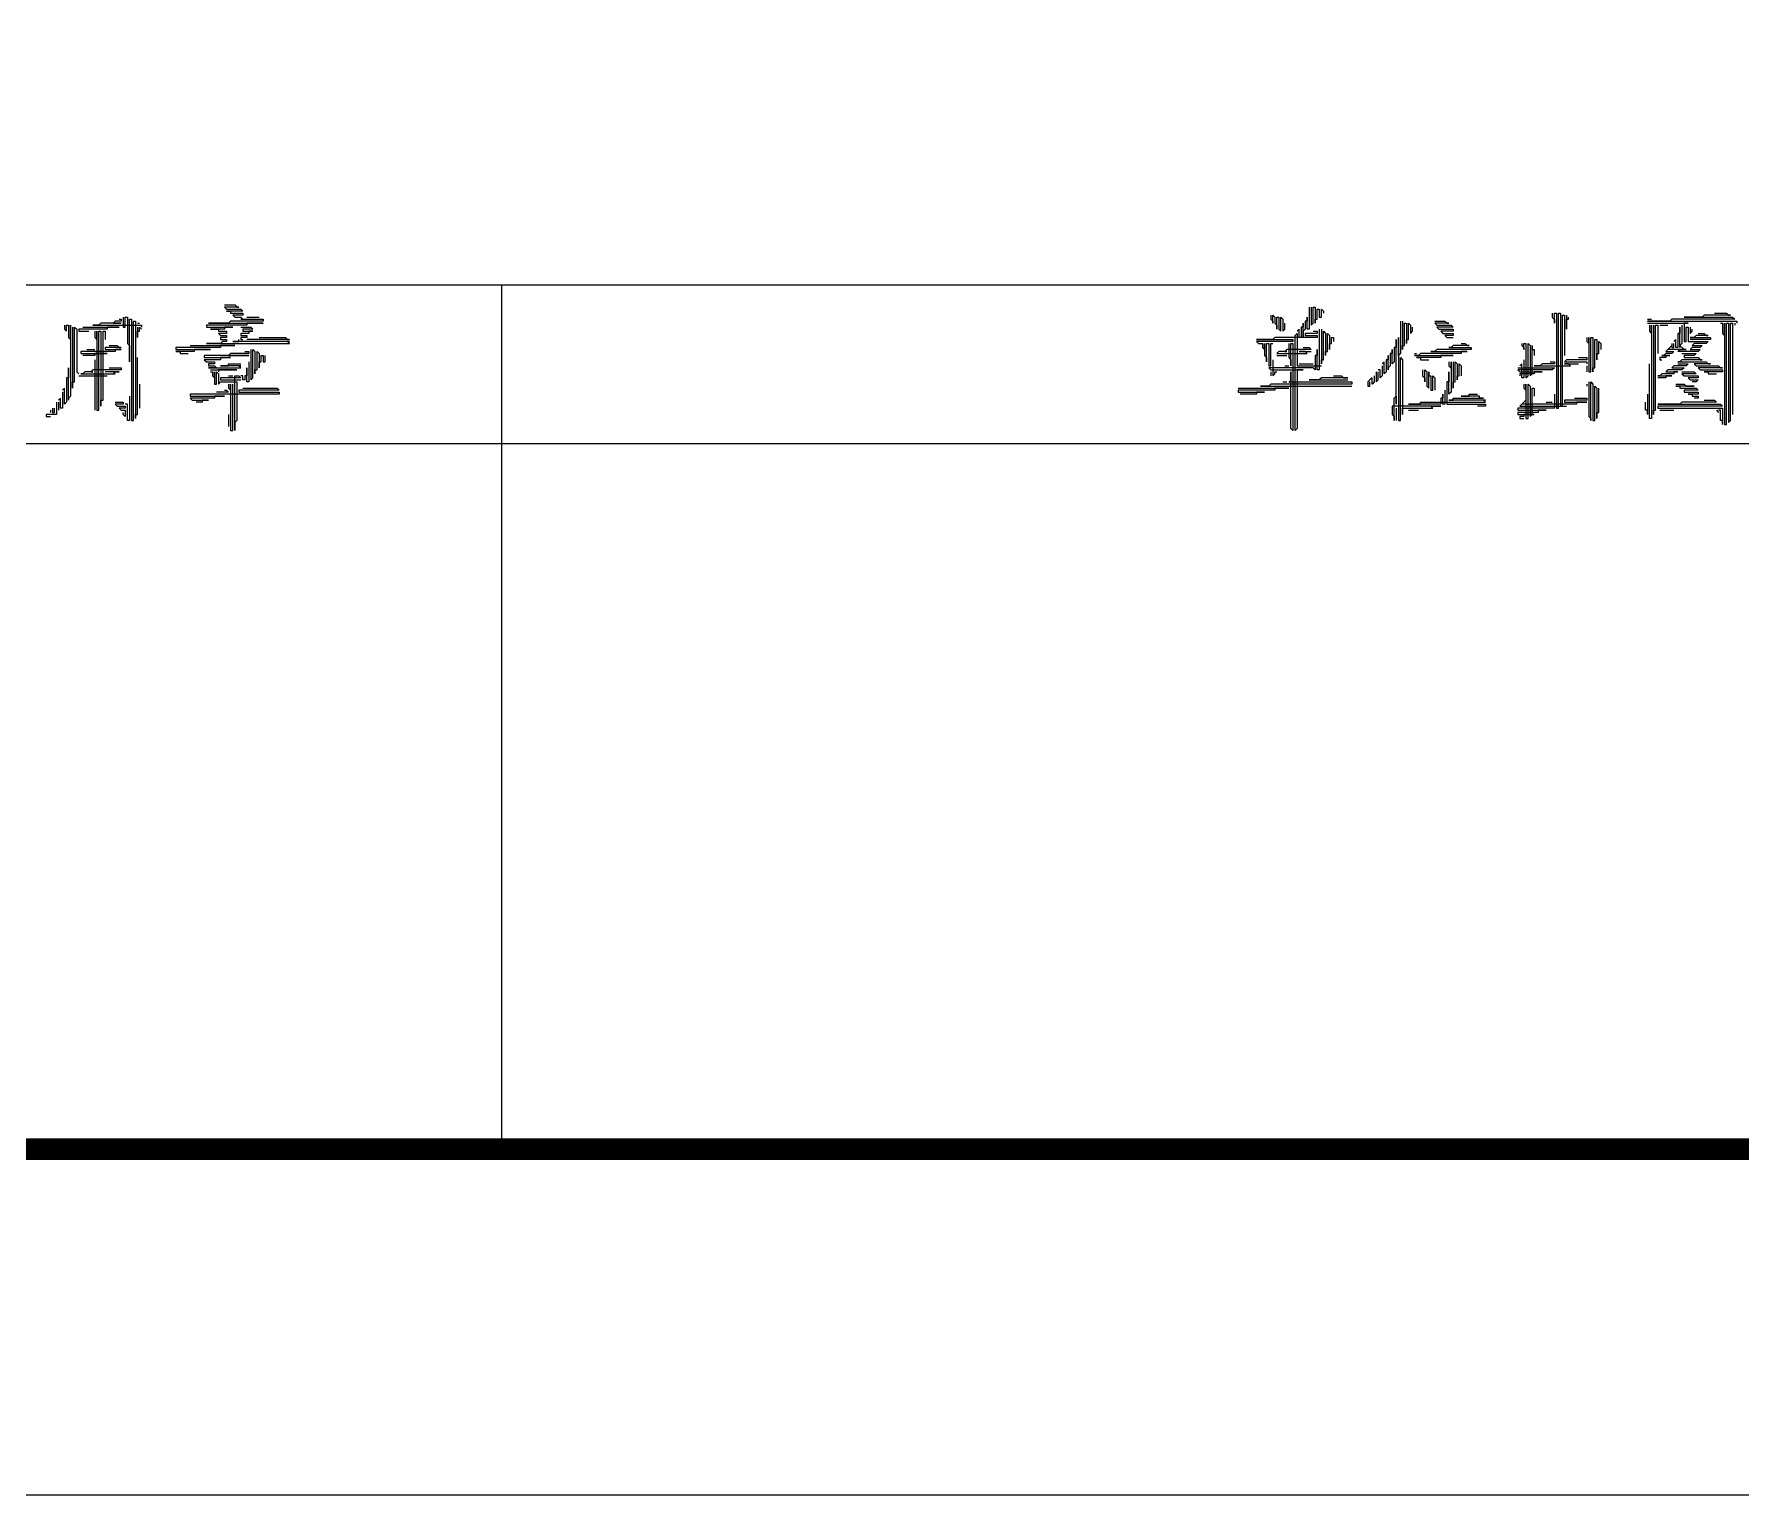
# Model space of a CAD drawing. Header units: inches. Extents: x -10386 to 73614, y -7144 to 52256.
# Drawn here: x 50452 to 58349, y -7144 to -383 of the extents above; entities that cross this region are included whole.
import ezdxf

# ---------------------------------------------------------------- set-up
doc = ezdxf.new("R2010")
doc.units = ezdxf.units.IN
doc.header["$MEASUREMENT"] = 0
doc.layers.add('TITLE_BLOCK_A1$0$TITLE', color=7, linetype='Continuous')
doc.layers.add('Viewpoint', color=8, linetype='Continuous', plot=False)

msp = doc.modelspace()

# ---------------------------------------------------------------- linework, layer by layer
at = {"layer": 'TITLE_BLOCK_A1$0$TITLE'}
for p, q in [((36614.1, -1543.5), (63614.1, -1543.5)), ((36614.1, -1543.5), (63614.1, -1543.5)), ((52614.1, -1543.5), (52614.1, -5543.5)), ((52614.1, -1543.5), (52614.1, -5543.5)), ((44614.1, -2277.4), (52614.1, -2277.4)), ((52614.1, -2277.4), (63614.1, -2277.4)), ((-10385.9, -7143.5), (73614.1, -7143.5))]:
    msp.add_line(p, q, dxfattribs=at)
at = {"layer": 'TITLE_BLOCK_A1$0$TITLE', "const_width": 100}
msp.add_lwpolyline([(-6785.9, 50656.5), (-6785.9, -5543.5), (72114.1, -5543.5), (72114.1, 50656.5), (-6785.9, 50656.5)], dxfattribs=at)
at = {"layer": 'TITLE_BLOCK_A1$0$TITLE'}
for points in [[(51332.9, -1636.8), (51379.8, -1636.8), (51389.1, -1646.2), (51398.5, -1646.2), (51332.9, -1646.2), (51342.3, -1655.6), (51407.9, -1655.6), (51417.3, -1665), (51342.3, -1665), (51361, -1665), (51361, -1674.3), (51417.3, -1674.3), (51417.3, -1683.7), (51370.4, -1683.7), (51379.8, -1693.1), (51407.9, -1693.1), (51417.3, -1702.5), (51407.9, -1702.5), (51511, -1702.5), (51511, -1711.8), (51370.4, -1711.8), (51361, -1711.8), (51351.6, -1721.2), (51257.9, -1721.2), (51398.5, -1721.2), (51511, -1721.2), (51436, -1721.2), (51436, -1730.6), (51295.4, -1730.6), (51248.5, -1730.6), (51248.5, -1740), (51370.4, -1740), (51332.9, -1740), (51332.9, -1749.3), (51267.3, -1749.3), (51304.8, -1749.3), (51304.8, -1758.7), (51342.3, -1758.7), (51342.3, -1768.1), (51304.8, -1768.1), (51314.1, -1777.5), (51342.3, -1777.5), (51342.3, -1786.8), (51314.1, -1786.8), (51314.1, -1796.2), (51342.3, -1796.2), (51342.3, -1805.6), (51323.5, -1805.6), (51314.1, -1815), (51248.5, -1815), (51389.1, -1815), (51529.8, -1815), (51632.9, -1815), (51623.5, -1805.6), (51632.9, -1805.6), (51492.3, -1805.6), (51370.4, -1805.6), (51398.5, -1805.6), (51398.5, -1796.2)], [(56351.6, -1646.2), (56351.6, -1749.3), (56342.3, -1749.3), (56342.3, -1693.1), (56342.3, -1711.8), (56332.9, -1711.8), (56332.9, -1749.3), (56323.5, -1758.7), (56323.5, -1786.8), (56323.5, -1721.2), (56323.5, -1740), (56314.1, -1740), (56314.1, -1786.8), (56304.8, -1786.8), (56304.8, -1749.3), (56295.4, -1758.7)], [(56361, -1646.2), (56361, -1730.6), (56370.4, -1721.2), (56370.4, -1646.2), (56379.8, -1646.2), (56379.8, -1721.2), (56379.8, -1702.5), (56389.1, -1702.5), (56389.1, -1655.6), (56398.5, -1655.6), (56398.5, -1693.1), (56407.9, -1693.1), (56407.9, -1655.6), (56417.3, -1665), (56417.3, -1674.3)], [(50592.3, -1730.6), (50592.3, -1749.3), (50601.6, -1758.7), (50601.6, -1730.6), (50611, -1730.6), (50611, -1786.8), (50620.4, -1796.2), (50620.4, -1730.6), (50620.4, -1871.2), (50620.4, -2011.8), (50620.4, -2058.7), (50611, -2068.1), (50611, -2077.5), (50611, -1936.8), (50611, -1927.5), (50611, -1974.3), (50601.6, -1974.3), (50601.6, -2086.8), (50592.3, -2096.2), (50592.3, -2021.2), (50582.9, -2030.6)], [(50845.4, -1702.5), (50854.8, -1702.5), (50854.8, -1711.8), (50826.6, -1711.8), (50817.3, -1721.2), (50854.8, -1721.2), (50761, -1721.2), (50751.6, -1730.6), (50723.5, -1730.6), (50864.1, -1730.6), (50948.5, -1730.6), (50948.5, -1740)], [(50864.1, -1693.1), (50864.1, -1740), (50873.5, -1740), (50873.5, -1693.1), (50882.9, -1693.1), (50882.9, -1815), (50892.3, -1824.3), (50892.3, -1899.3), (50892.3, -1758.7), (50892.3, -1702.5), (50901.6, -1702.5), (50901.6, -2171.2), (50911, -2171.2), (50911, -1711.8), (50920.4, -1711.8), (50920.4, -2161.8), (50920.4, -2143.1), (50929.8, -2143.1), (50929.8, -2002.5), (50929.8, -1880.6)], [(50929.8, -1721.2), (50939.1, -1721.2)], [(51436, -1693.1), (51492.3, -1693.1)], [(56173.5, -1683.7), (56173.5, -1702.5), (56182.9, -1711.8), (56182.9, -1721.2), (56182.9, -1683.7), (56192.3, -1693.1), (56192.3, -1721.2), (56201.6, -1730.6), (56201.6, -1749.3), (56201.6, -1693.1), (56211, -1693.1), (56211, -1749.3), (56220.4, -1758.7), (56220.4, -1693.1), (56229.8, -1702.5), (56229.8, -1758.7), (56239.1, -1749.3), (56239.1, -1721.2)], [(56773.5, -1711.8), (56773.5, -1852.5), (56773.5, -1861.8), (56764.1, -1871.2), (56764.1, -1786.8), (56764.1, -1927.5), (56764.1, -2068.1), (56764.1, -2171.2), (56773.5, -2171.2), (56773.5, -2030.6), (56773.5, -1890), (56773.5, -1880.6), (56782.9, -1890), (56782.9, -2030.6), (56782.9, -2143.1), (56782.9, -2115), (56792.3, -2115), (56923.5, -2115), (56914.1, -2105.6), (56961, -2105.6), (56820.4, -2105.6), (56736, -2105.6), (56736, -2115), (56736, -2143.1), (56745.4, -2152.5), (56745.4, -2171.2), (56745.4, -2068.1), (56754.8, -2058.7), (56754.8, -2096.2), (56754.8, -1955.6), (56754.8, -1815), (56754.8, -1796.2), (56754.8, -1833.7), (56745.4, -1833.7), (56745.4, -1899.3), (56736, -1908.7), (56736, -1843.1), (56736, -1861.8), (56726.6, -1861.8), (56726.6, -1918.1), (56717.3, -1927.5), (56717.3, -1936.8), (56717.3, -1871.2), (56717.3, -1890), (56707.9, -1890), (56707.9, -1946.2), (56698.5, -1955.6), (56698.5, -1899.3), (56689.1, -1908.7)], [(56782.9, -1711.8), (56782.9, -1843.1), (56782.9, -1824.3), (56792.3, -1824.3), (56792.3, -1721.2), (56801.6, -1721.2), (56801.6, -1815), (56801.6, -1796.2), (56811, -1796.2), (56811, -1721.2), (56820.4, -1730.6), (56820.4, -1768.1), (56829.8, -1758.7), (56829.8, -1740)], [(56932.9, -1711.8), (56979.8, -1711.8), (56989.1, -1721.2), (56998.5, -1721.2), (56932.9, -1721.2), (56942.3, -1730.6), (57007.9, -1730.6), (57017.3, -1740), (56942.3, -1740), (56951.6, -1749.3), (57017.3, -1749.3), (57017.3, -1758.7), (56961, -1758.7), (56970.4, -1768.1), (57017.3, -1768.1), (57017.3, -1777.5), (56979.8, -1777.5), (56989.1, -1786.8), (57017.3, -1786.8)], [(57476.6, -1674.3), (57476.6, -1693.1), (57486, -1702.5), (57486, -1721.2), (57486, -1674.3), (57495.4, -1674.3), (57495.4, -2115), (57504.8, -2115), (57504.8, -1674.3), (57514.1, -1674.3), (57514.1, -2105.6), (57523.5, -2105.6), (57523.5, -1965), (57523.5, -1824.3), (57523.5, -1683.7), (57532.9, -1683.7), (57532.9, -1824.3), (57532.9, -1871.2)], [(57542.3, -1683.7), (57542.3, -1749.3), (57542.3, -1702.5), (57551.6, -1702.5), (57551.6, -1693.1)], [(58226.6, -1674.3), (58282.9, -1674.3), (58292.3, -1683.7), (58301.6, -1683.7), (58179.8, -1683.7), (58170.4, -1693.1), (58086, -1693.1), (58226.6, -1693.1), (58311, -1693.1), (58320.4, -1702.5), (58179.8, -1702.5), (58039.1, -1702.5), (58029.8, -1702.5), (58020.4, -1711.8), (57917.3, -1711.8), (58057.9, -1711.8), (58198.5, -1711.8), (58329.8, -1711.8), (58329.8, -1721.2)], [(57917.3, -1702.5), (57936, -1702.5)], [(57917.3, -1721.2), (58057.9, -1721.2), (58104.8, -1721.2), (58086, -1721.2), (58086, -1730.6), (58086, -1805.6), (58095.4, -1805.6), (58095.4, -1740), (58104.8, -1740), (58104.8, -1805.6), (58114.1, -1805.6), (58198.5, -1805.6), (58189.1, -1815), (58132.9, -1815), (58123.5, -1824.3), (58170.4, -1824.3), (58161, -1833.7), (58123.5, -1833.7), (58114.1, -1843.1), (58161, -1843.1), (58151.6, -1852.5), (58057.9, -1852.5), (58067.3, -1843.1), (58095.4, -1843.1), (58011, -1843.1), (58001.6, -1852.5), (58039.1, -1852.5), (58029.8, -1861.8), (58001.6, -1861.8), (57992.3, -1871.2), (57982.9, -1871.2), (58020.4, -1871.2), (58001.6, -1871.2), (58001.6, -1880.6), (57973.5, -1880.6), (57973.5, -1890), (57982.9, -1890)], [(57926.6, -1730.6), (57926.6, -1758.7), (57936, -1768.1), (57936, -1730.6), (57936, -2161.8), (57926.6, -2161.8), (57926.6, -2021.2), (57926.6, -1908.7)], [(57945.4, -1730.6), (57945.4, -1871.2), (57945.4, -2011.8), (57945.4, -2143.1), (57945.4, -2124.3), (57954.8, -2124.3), (57954.8, -1983.7), (57954.8, -1843.1), (57954.8, -1730.6), (57964.1, -1730.6), (57964.1, -1861.8)], [(57973.5, -1730.6), (58011, -1730.6)], [(58076.6, -1730.6), (58076.6, -1815), (58067.3, -1824.3), (58067.3, -1833.7), (58067.3, -1740), (58067.3, -1768.1), (58057.9, -1768.1), (58057.9, -1833.7), (58048.5, -1833.7), (58048.5, -1796.2), (58039.1, -1805.6)], [(58254.8, -1721.2), (58264.1, -1721.2), (58264.1, -1768.1), (58273.5, -1777.5), (58273.5, -1721.2), (58273.5, -2190), (58282.9, -2190), (58282.9, -1721.2), (58292.3, -1721.2), (58292.3, -2180.6), (58301.6, -2171.2), (58301.6, -1721.2), (58311, -1721.2), (58311, -1861.8), (58311, -2002.5), (58311, -2143.1)], [(58320.4, -1721.2), (58320.4, -1730.6)], [(50629.8, -1740), (50629.8, -1880.6), (50629.8, -2021.2), (50629.8, -1993.1), (50639.1, -1993.1), (50639.1, -1852.5), (50639.1, -1740), (50648.5, -1749.3), (50648.5, -1890), (50648.5, -1946.2), (50657.9, -1955.6)], [(50676.6, -1740), (50817.3, -1740), (50845.4, -1740), (50789.1, -1740), (50789.1, -1749.3), (50657.9, -1749.3), (50657.9, -1758.7), (50704.8, -1758.7)], [(50732.9, -1758.7), (50732.9, -1786.8), (50742.3, -1796.2), (50742.3, -1758.7), (50742.3, -1899.3), (50742.3, -2040), (50742.3, -2124.3), (50751.6, -2124.3), (50751.6, -1983.7), (50751.6, -1843.1), (50751.6, -1758.7), (50761, -1758.7), (50761, -1899.3), (50761, -2040), (50761, -2105.6), (50761, -2077.5), (50770.4, -2077.5), (50770.4, -1936.8), (50770.4, -1796.2), (50770.4, -1758.7), (50779.8, -1758.7), (50779.8, -1796.2)], [(50929.8, -1740), (50929.8, -1786.8), (50929.8, -1758.7), (50939.1, -1758.7), (50939.1, -1740), (50948.5, -1749.3)], [(51407.9, -1740), (51454.8, -1740), (51464.1, -1749.3), (51417.3, -1749.3), (51417.3, -1758.7), (51464.1, -1758.7), (51445.4, -1758.7), (51445.4, -1768.1), (51407.9, -1768.1), (51407.9, -1777.5), (51436, -1777.5), (51436, -1786.8), (51407.9, -1786.8), (51407.9, -1796.2), (51417.3, -1796.2)], [(51492.3, -1786.8), (51614.1, -1786.8), (51623.5, -1796.2), (51632.9, -1796.2), (51492.3, -1796.2), (51436, -1796.2)], [(56370.4, -1758.7), (56389.1, -1758.7), (56389.1, -1768.1), (56332.9, -1768.1), (56332.9, -1777.5), (56389.1, -1777.5), (56389.1, -1786.8), (56248.5, -1786.8), (56192.3, -1786.8), (56182.9, -1796.2), (56107.9, -1796.2), (56248.5, -1796.2), (56276.6, -1796.2), (56276.6, -1805.6), (56136, -1805.6), (56107.9, -1805.6), (56117.3, -1815), (56126.6, -1815), (56136, -1815), (56136, -1833.7), (56145.4, -1843.1), (56145.4, -1815), (56145.4, -1871.2), (56154.8, -1880.6), (56154.8, -1899.3), (56154.8, -1815), (56164.1, -1815), (56164.1, -1918.1), (56173.5, -1918.1), (56173.5, -1815), (56182.9, -1815)], [(56257.9, -1815), (56257.9, -1880.6), (56267.3, -1890), (56267.3, -1918.1), (56267.3, -1815), (56276.6, -1815), (56276.6, -1955.6), (56276.6, -2096.2), (56276.6, -2218.1), (56267.3, -2208.7), (56267.3, -2068.1), (56267.3, -1946.2), (56267.3, -1993.1), (56257.9, -1993.1), (56398.5, -1993.1), (56539.1, -1993.1), (56548.5, -1993.1), (56548.5, -2002.5), (56407.9, -2002.5), (56267.3, -2002.5), (56173.5, -2002.5), (56164.1, -2011.8), (56126.6, -2011.8), (56267.3, -2011.8), (56407.9, -2011.8), (56548.5, -2011.8)], [(56398.5, -1749.3), (56398.5, -1890), (56398.5, -1936.8), (56389.1, -1936.8), (56389.1, -1843.1), (56389.1, -1871.2), (56379.8, -1871.2), (56379.8, -1936.8), (56370.4, -1927.5), (56229.8, -1927.5), (56164.1, -1927.5), (56173.5, -1936.8), (56314.1, -1936.8), (56323.5, -1936.8), (56295.4, -1936.8), (56295.4, -1946.2), (56295.4, -2086.8), (56295.4, -2208.7), (56286, -2218.1), (56286, -1777.5), (56295.4, -1768.1), (56295.4, -1908.7), (56295.4, -1918.1), (56304.8, -1918.1), (56407.9, -1918.1)], [(56407.9, -1749.3), (56407.9, -1890), (56407.9, -1908.7), (56407.9, -1890), (56417.3, -1890), (56417.3, -1758.7), (56426.6, -1768.1), (56426.6, -1871.2), (56426.6, -1852.5), (56436, -1852.5), (56436, -1768.1), (56445.4, -1777.5), (56445.4, -1843.1), (56445.4, -1815), (56454.8, -1815), (56454.8, -1786.8), (56464.1, -1786.8), (56464.1, -1805.6)], [(57054.8, -1815), (57073.5, -1815), (57082.9, -1824.3), (57092.3, -1824.3), (57017.3, -1824.3), (57007.9, -1833.7), (56998.5, -1833.7), (57101.6, -1833.7), (57101.6, -1843.1), (56961, -1843.1), (56942.3, -1843.1), (56932.9, -1852.5), (56914.1, -1852.5), (57054.8, -1852.5), (57082.9, -1852.5), (57054.8, -1852.5), (57054.8, -1861.8), (56914.1, -1861.8), (56867.3, -1861.8), (56857.9, -1871.2), (56839.1, -1871.2), (56979.8, -1871.2), (57017.3, -1871.2), (56961, -1871.2), (56961, -1880.6), (56848.5, -1880.6), (56867.3, -1880.6), (56867.3, -1890), (56904.8, -1890)], [(57336, -1815), (57336, -1824.3), (57345.4, -1833.7), (57345.4, -1843.1), (57345.4, -1815), (57354.8, -1815), (57354.8, -1955.6), (57354.8, -1974.3), (57364.1, -1965), (57364.1, -1824.3), (57364.1, -1815), (57373.5, -1824.3), (57373.5, -1965), (57382.9, -1955.6), (57382.9, -1824.3), (57382.9, -1843.1), (57392.3, -1843.1), (57392.3, -1871.2)], [(57636, -1786.8), (57636, -1805.6), (57645.4, -1815), (57645.4, -1786.8), (57645.4, -1927.5), (57645.4, -1946.2), (57654.8, -1946.2), (57654.8, -1805.6), (57654.8, -1786.8), (57664.1, -1786.8), (57664.1, -1927.5), (57664.1, -1946.2), (57664.1, -1927.5), (57673.5, -1927.5), (57673.5, -1796.2), (57682.9, -1796.2), (57682.9, -1890), (57682.9, -1861.8), (57692.3, -1861.8), (57692.3, -1805.6), (57701.6, -1815), (57701.6, -1843.1)], [(58029.8, -1815), (58029.8, -1833.7), (58039.1, -1833.7), (58039.1, -1815)], [(58114.1, -1740), (58114.1, -1768.1), (58123.5, -1758.7), (58123.5, -1749.3)], [(58151.6, -1768.1), (58179.8, -1768.1), (58189.1, -1777.5), (58198.5, -1777.5), (58142.3, -1777.5), (58132.9, -1786.8), (58114.1, -1786.8), (58207.9, -1786.8), (58207.9, -1796.2), (58114.1, -1796.2)], [(50798.5, -1824.3), (50836, -1824.3), (50845.4, -1833.7), (50854.8, -1833.7), (50779.8, -1833.7), (50779.8, -1843.1), (50854.8, -1843.1), (50826.6, -1843.1), (50826.6, -1852.5), (50686, -1852.5), (50667.3, -1852.5), (50667.3, -1861.8), (50789.1, -1861.8), (50732.9, -1861.8), (50732.9, -1871.2), (50676.6, -1871.2)], [(50695.4, -1843.1), (50732.9, -1843.1)], [(50732.9, -1890), (50732.9, -2030.6), (50732.9, -2124.3)], [(51173.5, -1824.3), (51314.1, -1824.3), (51379.8, -1824.3), (51314.1, -1824.3), (51314.1, -1833.7), (51173.5, -1833.7), (51107.9, -1833.7), (51107.9, -1843.1), (51248.5, -1843.1), (51267.3, -1843.1), (51192.3, -1843.1), (51192.3, -1852.5), (51107.9, -1852.5), (51126.6, -1852.5), (51126.6, -1861.8), (51164.1, -1861.8)], [(51426.6, -1852.5), (51445.4, -1852.5), (51445.4, -1861.8), (51361, -1861.8), (51351.6, -1871.2), (51445.4, -1871.2), (51304.8, -1871.2), (51239.1, -1871.2), (51239.1, -1880.6), (51361, -1880.6), (51314.1, -1880.6), (51314.1, -1890), (51239.1, -1890), (51248.5, -1899.3), (51286, -1899.3), (51286, -1908.7), (51257.9, -1908.7), (51257.9, -1918.1), (51286, -1918.1), (51295.4, -1927.5), (51257.9, -1927.5), (51398.5, -1927.5), (51407.9, -1927.5), (51398.5, -1918.1), (51407.9, -1918.1), (51314.1, -1918.1), (51351.6, -1918.1), (51351.6, -1908.7), (51407.9, -1908.7)], [(51454.8, -1843.1), (51454.8, -1983.7), (51464.1, -1974.3), (51464.1, -1843.1), (51473.5, -1852.5), (51473.5, -1955.6), (51473.5, -1936.8), (51482.9, -1936.8), (51482.9, -1852.5), (51492.3, -1861.8), (51492.3, -1927.5), (51492.3, -1899.3), (51501.6, -1899.3), (51501.6, -1871.2), (51511, -1871.2), (51511, -1899.3), (51520.4, -1899.3), (51520.4, -1871.2)], [(56182.9, -1890), (56182.9, -1965), (56192.3, -1955.6), (56192.3, -1946.2), (56201.6, -1946.2)], [(56323.5, -1833.7), (56351.6, -1833.7), (56361, -1843.1), (56248.5, -1843.1), (56239.1, -1852.5), (56248.5, -1852.5), (56211, -1852.5), (56201.6, -1861.8), (56342.3, -1861.8), (56332.9, -1852.5), (56304.8, -1852.5), (56361, -1852.5)], [(56201.6, -1871.2), (56248.5, -1871.2)], [(56839.1, -1861.8), (56848.5, -1861.8)], [(57345.4, -1890), (57345.4, -1974.3), (57336, -1974.3), (57336, -1908.7), (57326.6, -1918.1)], [(57598.5, -1880.6), (57636, -1880.6), (57636, -1890), (57542.3, -1890), (57532.9, -1899.3), (57636, -1899.3), (57636, -1908.7)], [(58011, -1843.1), (58029.8, -1824.3)], [(58076.6, -1861.8), (58142.3, -1861.8), (58132.9, -1871.2), (58086, -1871.2), (58086, -1880.6), (58151.6, -1880.6), (58161, -1890), (58170.4, -1890), (58076.6, -1890), (58067.3, -1899.3), (58057.9, -1899.3), (58189.1, -1899.3), (58198.5, -1908.7), (58207.9, -1908.7), (58132.9, -1908.7), (58142.3, -1918.1), (58245.4, -1918.1), (58254.8, -1927.5), (58264.1, -1927.5), (58151.6, -1927.5), (58161, -1936.8), (58264.1, -1936.8), (58264.1, -1946.2), (58179.8, -1946.2), (58198.5, -1946.2), (58198.5, -1955.6), (58236, -1955.6)], [(58086, -1843.1), (58067.3, -1824.3)], [(50657.9, -1965), (50789.1, -1965)], [(50798.5, -1927.5), (50854.8, -1927.5), (50854.8, -1936.8), (50723.5, -1936.8), (50714.1, -1946.2), (50723.5, -1946.2), (50686, -1946.2), (50676.6, -1955.6), (50667.3, -1955.6), (50807.9, -1955.6), (50826.6, -1955.6), (50817.3, -1946.2), (50845.4, -1946.2), (50779.8, -1946.2)], [(51267.3, -1936.8), (51389.1, -1936.8), (51304.8, -1936.8), (51304.8, -1946.2)], [(51267.3, -1946.2), (51276.6, -1946.2), (51276.6, -1965), (51286, -1974.3), (51286, -1946.2), (51286, -2002.5), (51295.4, -2002.5), (51295.4, -1946.2), (51304.8, -1955.6), (51304.8, -2002.5), (51314.1, -1993.1), (51389.1, -1993.1), (51389.1, -2002.5), (51389.1, -2143.1), (51389.1, -2171.2), (51379.8, -2180.6), (51379.8, -2218.1), (51379.8, -2077.5), (51379.8, -1965), (51389.1, -1965), (51398.5, -1965), (51407.9, -1974.3), (51314.1, -1974.3), (51314.1, -1983.7), (51407.9, -1983.7)], [(51351.6, -1965), (51370.4, -1965)], [(51445.4, -1899.3), (51445.4, -1993.1), (51436, -1993.1), (51436, -1927.5), (51436, -1965), (51426.6, -1965), (51426.6, -1983.7), (51417.3, -1983.7), (51417.3, -1965), (51407.9, -1965)], [(56173.5, -1946.2), (56173.5, -1965)], [(56239.1, -1918.1), (56257.9, -1918.1)], [(56304.8, -1908.7), (56370.4, -1908.7)], [(56464.1, -1965), (56501.6, -1965), (56511, -1974.3), (56529.8, -1974.3), (56407.9, -1974.3), (56398.5, -1983.7), (56351.6, -1983.7), (56492.3, -1983.7), (56529.8, -1983.7)], [(56651.6, -1965), (56651.6, -1993.1), (56642.3, -2002.5), (56642.3, -1974.3), (56632.9, -1983.7), (56623.5, -1993.1), (56623.5, -2011.8), (56632.9, -2011.8), (56632.9, -1993.1)], [(56661, -1946.2), (56661, -1993.1), (56670.4, -1983.7), (56670.4, -1946.2)], [(56689.1, -1918.1), (56689.1, -1965), (56679.8, -1974.3), (56679.8, -1936.8), (56670.4, -1936.8)], [(56876.6, -1936.8), (56876.6, -1965), (56886, -1974.3), (56886, -1993.1), (56886, -1936.8), (56895.4, -1946.2), (56895.4, -2011.8), (56904.8, -2021.2), (56904.8, -1946.2), (56904.8, -1965), (56914.1, -1965), (56914.1, -2030.6), (56923.5, -2030.6), (56923.5, -1965), (56932.9, -1974.3), (56932.9, -2030.6)], [(56998.5, -1899.3), (56998.5, -1918.1), (57007.9, -1927.5), (57007.9, -1899.3), (57007.9, -2040), (56998.5, -2049.3), (56998.5, -1946.2), (56998.5, -1993.1), (56989.1, -1993.1), (56989.1, -2096.2), (56998.5, -2096.2), (57139.1, -2096.2), (57167.3, -2096.2), (57167.3, -2105.6), (57129.8, -2105.6)], [(57017.3, -1899.3), (57017.3, -2021.2), (57017.3, -1993.1), (57026.6, -1993.1), (57026.6, -1899.3), (57036, -1908.7), (57036, -1983.7), (57036, -1965), (57045.4, -1965), (57045.4, -1908.7), (57054.8, -1918.1), (57054.8, -1965)], [(57317.3, -1927.5), (57457.9, -1927.5), (57486, -1927.5), (57476.6, -1936.8), (57336, -1936.8), (57317.3, -1936.8), (57326.6, -1946.2), (57429.8, -1946.2), (57392.3, -1946.2), (57392.3, -1955.6), (57326.6, -1955.6), (57326.6, -1965)], [(57467.3, -1899.3), (57486, -1899.3), (57486, -1908.7), (57429.8, -1908.7), (57420.4, -1918.1), (57392.3, -1918.1), (57532.9, -1918.1), (57561, -1918.1), (57551.6, -1908.7), (57532.9, -1908.7), (57598.5, -1908.7)], [(57636, -1918.1), (57636, -1946.2)], [(58057.9, -1908.7), (58104.8, -1908.7), (58095.4, -1918.1), (58039.1, -1918.1), (58029.8, -1927.5), (58086, -1927.5), (58076.6, -1936.8), (58011, -1936.8), (58001.6, -1946.2), (58057.9, -1946.2), (58039.1, -1946.2), (58039.1, -1955.6), (57982.9, -1955.6), (57973.5, -1965), (57964.1, -1965), (58029.8, -1965), (58001.6, -1965), (58001.6, -1974.3), (57964.1, -1974.3)], [(58076.6, -1946.2), (58132.9, -1946.2), (58142.3, -1955.6), (58076.6, -1955.6), (58086, -1965), (58151.6, -1965), (58151.6, -1974.3), (58104.8, -1974.3), (58114.1, -1983.7), (58151.6, -1983.7), (58142.3, -1993.1), (58123.5, -1993.1)], [(50582.9, -2040), (50582.9, -2115), (50573.5, -2115), (50573.5, -2068.1), (50564.1, -2077.5)], [(50939.1, -2002.5), (50939.1, -2115)], [(51417.3, -2021.2), (51557.9, -2021.2), (51576.6, -2021.2), (51586, -2030.6), (51445.4, -2030.6), (51398.5, -2030.6), (51398.5, -2040), (51539.1, -2040), (51586, -2040), (51586, -2049.3), (51445.4, -2049.3), (51304.8, -2049.3), (51173.5, -2049.3), (51173.5, -2058.7), (51314.1, -2058.7), (51332.9, -2058.7), (51286, -2058.7), (51286, -2068.1), (51173.5, -2068.1), (51182.9, -2077.5), (51257.9, -2077.5), (51229.8, -2077.5), (51229.8, -2086.8), (51201.6, -2086.8)], [(51332.9, -2030.6), (51342.3, -2030.6), (51351.6, -2040), (51295.4, -2040)], [(51351.6, -2002.5), (51351.6, -2021.2), (51361, -2030.6), (51361, -2002.5), (51361, -2143.1), (51361, -2218.1), (51370.4, -2218.1), (51370.4, -2077.5), (51370.4, -2002.5)], [(56023.5, -2021.2), (56164.1, -2021.2), (56257.9, -2021.2), (56192.3, -2021.2), (56192.3, -2030.6), (56051.6, -2030.6), (56023.5, -2030.6), (56023.5, -2040), (56145.4, -2040), (56107.9, -2040), (56107.9, -2049.3), (56032.9, -2049.3)], [(56229.8, -1993.1), (56248.5, -1993.1)], [(56979.8, -2030.6), (56979.8, -2096.2), (56970.4, -2096.2), (56970.4, -2049.3), (56970.4, -2068.1), (56961, -2068.1), (56961, -2096.2), (56951.6, -2096.2), (56811, -2096.2), (56867.3, -2096.2), (56867.3, -2086.8), (57007.9, -2086.8), (57148.5, -2086.8), (57167.3, -2086.8), (57157.9, -2077.5), (57167.3, -2077.5), (57026.6, -2077.5), (56998.5, -2077.5), (57017.3, -2077.5), (57017.3, -2068.1), (57157.9, -2068.1), (57139.1, -2068.1), (57139.1, -2058.7), (57054.8, -2058.7), (57092.3, -2058.7), (57092.3, -2049.3), (57129.8, -2049.3)], [(57486, -2049.3), (57486, -2115), (57476.6, -2115), (57336, -2115), (57317.3, -2115), (57317.3, -2124.3), (57448.5, -2124.3), (57411, -2124.3), (57411, -2133.7), (57317.3, -2133.7), (57317.3, -2143.1), (57392.3, -2143.1), (57345.4, -2143.1), (57345.4, -2152.5), (57326.6, -2152.5), (57326.6, -2161.8), (57345.4, -2161.8)], [(57345.4, -2002.5), (57345.4, -2021.2), (57354.8, -2030.6), (57354.8, -2002.5), (57354.8, -2143.1), (57354.8, -2161.8), (57364.1, -2161.8), (57364.1, -2021.2), (57364.1, -2002.5), (57373.5, -2011.8), (57373.5, -2152.5), (57382.9, -2143.1), (57382.9, -2021.2), (57392.3, -2021.2), (57392.3, -2058.7)], [(57636, -2002.5), (57636, -2011.8)], [(57645.4, -1993.1), (57645.4, -2133.7), (57645.4, -2152.5), (57654.8, -2161.8), (57654.8, -2171.2), (57654.8, -2030.6), (57654.8, -1993.1), (57664.1, -2002.5), (57664.1, -2143.1), (57664.1, -2171.2), (57673.5, -2171.2), (57673.5, -2030.6), (57673.5, -2011.8), (57682.9, -2021.2), (57682.9, -2161.8), (57682.9, -2133.7), (57692.3, -2133.7), (57692.3, -2021.2)], [(57917.3, -2049.3), (57917.3, -2143.1), (57917.3, -2124.3), (57907.9, -2124.3), (57907.9, -2086.8)], [(58048.5, -2002.5), (58086, -2002.5), (58095.4, -2011.8), (58132.9, -2011.8), (58048.5, -2011.8), (58067.3, -2011.8), (58067.3, -2021.2), (58142.3, -2021.2), (58151.6, -2030.6), (58086, -2030.6), (58086, -2040), (58151.6, -2040), (58151.6, -2049.3), (58104.8, -2049.3), (58123.5, -2049.3), (58123.5, -2058.7), (58151.6, -2058.7), (58151.6, -2068.1), (58132.9, -2068.1)], [(50554.8, -2086.8), (50554.8, -2143.1), (50545.4, -2143.1), (50507.9, -2143.1), (50507.9, -2152.5), (50526.6, -2152.5)], [(50526.6, -2124.3), (50526.6, -2133.7)], [(50536, -2115), (50536, -2133.7), (50545.4, -2133.7), (50545.4, -2115)], [(50564.1, -2086.8), (50564.1, -2124.3)], [(50826.6, -2086.8), (50864.1, -2086.8), (50864.1, -2096.2), (50826.6, -2096.2), (50836, -2105.6), (50873.5, -2105.6), (50873.5, -2115), (50845.4, -2115), (50854.8, -2124.3), (50873.5, -2124.3), (50873.5, -2133.7), (50873.5, -2152.5), (50864.1, -2143.1), (50864.1, -2133.7)], [(50892.3, -2058.7), (50892.3, -2171.2), (50882.9, -2171.2), (50882.9, -2096.2), (50873.5, -2096.2)], [(56754.8, -2115), (56754.8, -2171.2)], [(56811, -2124.3), (56857.9, -2124.3)], [(57579.8, -2068.1), (57636, -2068.1), (57636, -2077.5), (57532.9, -2077.5), (57532.9, -2086.8), (57636, -2086.8), (57589.1, -2086.8), (57589.1, -2096.2), (57448.5, -2096.2), (57336, -2096.2), (57326.6, -2105.6), (57467.3, -2105.6), (57542.3, -2105.6)], [(57336, -2096.2), (57354.8, -2077.5)], [(57448.5, -2086.8), (57476.6, -2086.8)], [(58179.8, -2077.5), (58226.6, -2077.5), (58236, -2086.8), (58095.4, -2086.8), (58076.6, -2086.8), (58067.3, -2096.2), (57964.1, -2096.2), (58104.8, -2096.2), (58245.4, -2096.2), (58254.8, -2096.2), (58264.1, -2105.6), (58123.5, -2105.6), (57982.9, -2105.6), (57964.1, -2105.6), (57964.1, -2115), (58104.8, -2115), (58245.4, -2115), (58264.1, -2115), (58264.1, -2124.3), (58264.1, -2190), (58264.1, -2171.2), (58254.8, -2171.2), (58254.8, -2124.3), (58245.4, -2124.3)], [(57973.5, -2124.3), (58039.1, -2124.3)], [(58236, -2124.3), (58245.4, -2133.7)], [(51351.6, -2143.1), (51351.6, -2199.3)]]:
    msp.add_lwpolyline(points, dxfattribs=at)
at = {"layer": 'Viewpoint'}
msp.add_lwpolyline([(-6785.9, 50656.5), (-6785.9, -5543.5), (36614.1, -5543.5), (36614.1, -1543.5), (63614.1, -1543.5), (63614.1, 50656.5)], close=True, dxfattribs=at)

doc.saveas('drawing.dxf')
